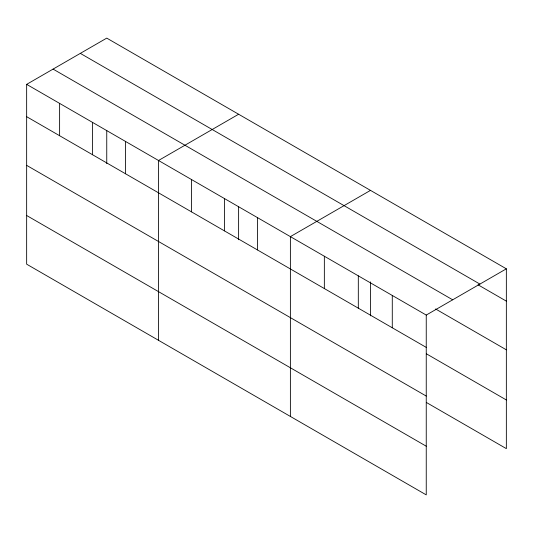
<?xml version="1.0" encoding="UTF-8"?>
<svg xmlns="http://www.w3.org/2000/svg" width="533" height="533" viewBox="0 0 533 533"><rect width="100%" height="100%" fill="white"/><g stroke="black" fill="none" stroke-linecap="round" stroke-linejoin="round"><path stroke-width="0.8" d="M26.65 84.361L426.247 315.07L426.247 494.884L26.65 264.181L26.65 84.361L106.753 38.116L506.35 268.819L506.35 448.639L426.387 402.475M238.617 114.249L158.514 160.493L158.514 340.314M370.488 190.381L290.385 236.625L290.385 416.446M426.247 315.07L506.35 268.819M80.316 53.373L479.913 284.082M478.048 284.802L506.35 301.145M53.087 69.097L452.684 299.806M435.588 308.967L506.35 349.821M26.65 116.687L426.247 347.389M426.387 353.799L506.35 399.97M26.65 165.357L426.247 396.066M26.65 215.505L426.247 446.214M392.281 295.455L392.281 327.782M370.488 281.89L370.488 315.862M358.316 275.847L358.316 308.174M324.35 256.233L324.35 288.56M257.419 217.591L257.419 249.917M238.617 206.571L238.617 239.73M224.453 198.562L224.453 230.889M191.487 179.528L191.487 211.854M125.548 141.458L125.548 173.785M106.753 130.438L106.753 163.598M92.582 122.43L92.582 154.75M59.616 103.395L59.616 135.722"/></g></svg>
